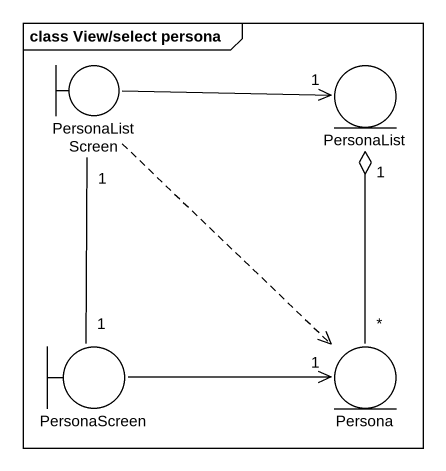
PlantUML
@startuml
mainframe class View/select persona
boundary PersonaListScreen
entity PersonaList
boundary PersonaScreen
entity Persona
PersonaListScreen -right-> "1" PersonaList
PersonaListScreen "1" -- "1" PersonaScreen
PersonaListScreen ..> Persona
PersonaScreen -right-> "1" Persona
Persona "*" -up-o "1" PersonaList
@enduml
